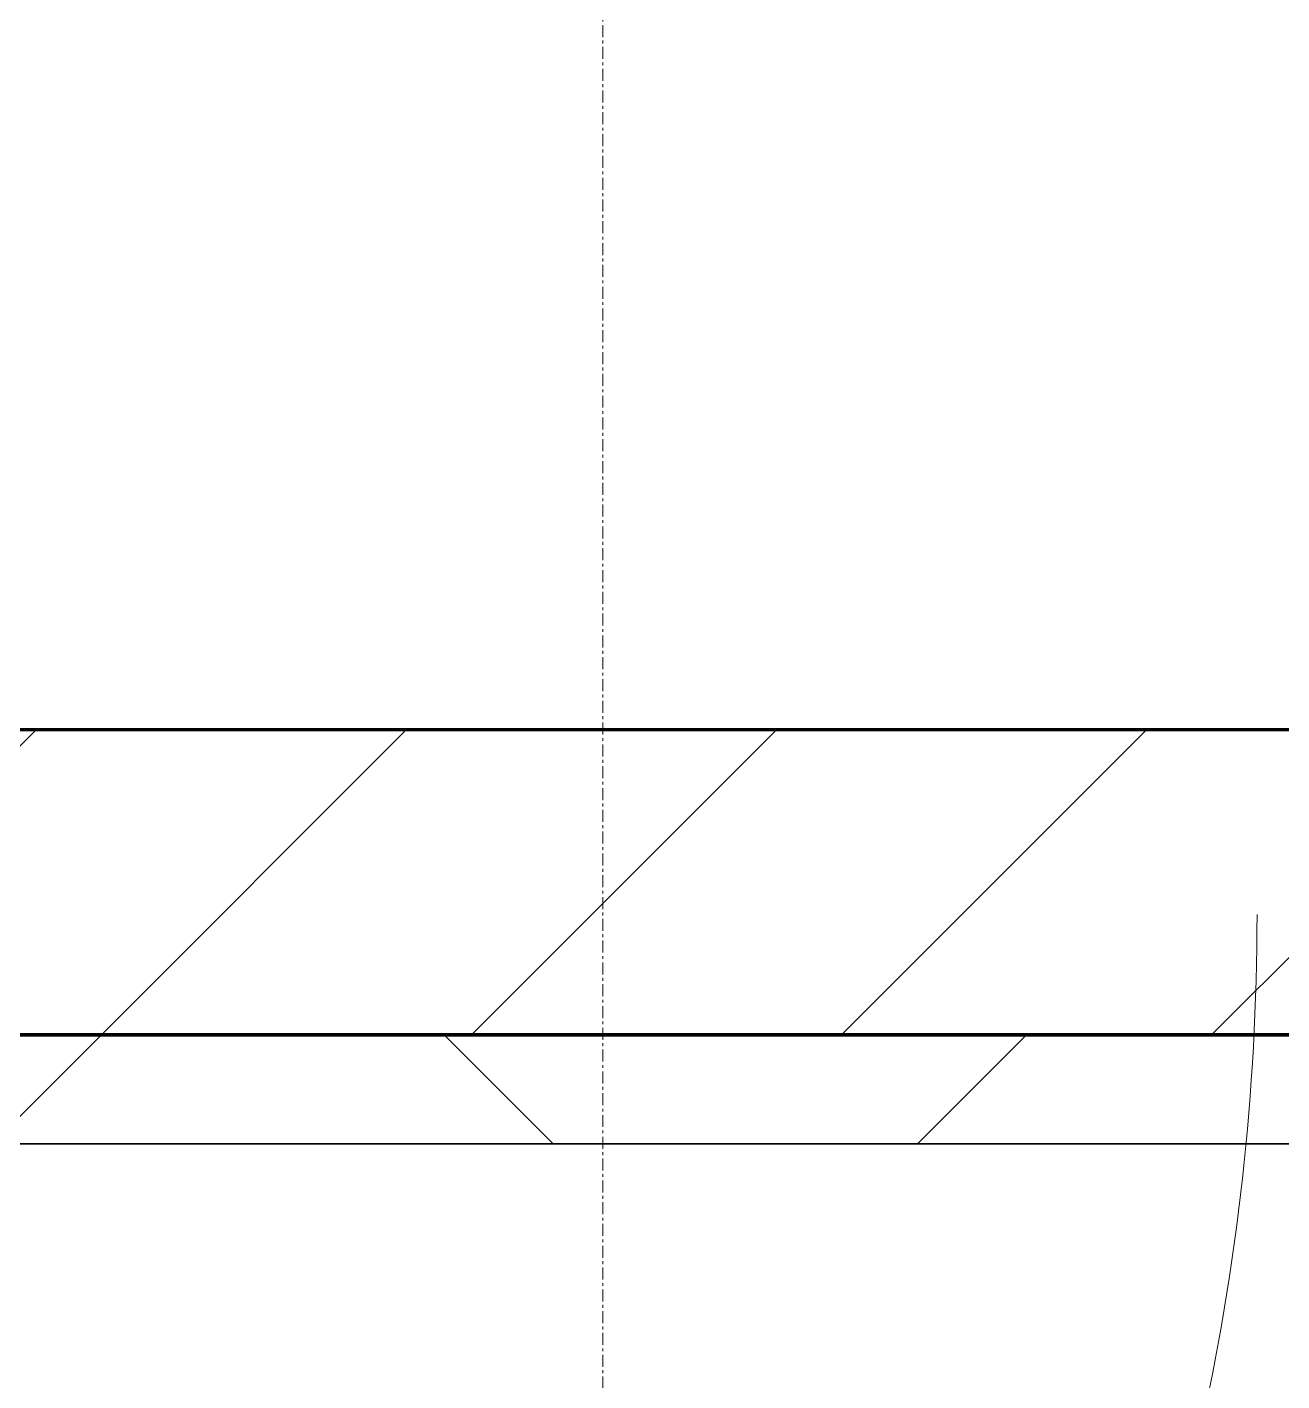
# Model space of a CAD drawing. Header units: millimetres. Extents: x -678720 to -601931, y -306 to 39239.
# Drawn here: x -665146 to -664571, y 8460 to 9081 of the extents above; entities that cross this region are included whole.
import ezdxf
from ezdxf.xclip import XClip

# ---------------------------------------------------------------- set-up
doc = ezdxf.new("R2010")
doc.units = ezdxf.units.MM
doc.header["$XCLIPFRAME"] = 0
doc.linetypes.add('DPA_Grid _ Level 100', pattern=[10, 5.5, -1.6, 1.3, -1.6])
for name, color, linetype, lineweight in [('A-DOOR-E', 2, 'Continuous', 25), ('A-DOOR-OPNG', 2, 'Continuous', 9), ('A-GLAZ-CURT', 2, 'Continuous', 9), ('A-WALL', 5, 'Continuous', 35), ('A-WALL-FNSH', 2, 'Continuous', 35), ('A-WALL-PATT', 1, 'Continuous', 35), ('S-GRID', 251, 'Continuous', 9)]:
    doc.layers.add(name, color=color, linetype=linetype, lineweight=lineweight)
doc.layers.add('A11_ALU.SOLID SHEET', color=2, linetype='Continuous')

# ---------------------------------------------------------------- blocks, each defined once
blk = doc.blocks.new('DPA_AC-SG-PI - A1_1200x1300 mm-9660120-4234-01 ENLARGED MULTI-PURPOSE LEVEL - REFLECTED CEILING PLAN - SHEET 5')
at = {"layer": 'A-DOOR-OPNG'}
blk.add_arc((-500, -14.8), 1100, 334.74419, 0, dxfattribs=at)
blk = doc.blocks.new('PPLS-PP19_Custom Tile Pattern - Custom Tile Pattern-V75-4234-01 ENLARGED MULTI-PURPOSE LEVEL - REFLECTED CEILING PLAN - SHEET 5')
at = {"layer": 'A-GLAZ-CURT'}
for p, q in [((-300, 0), (300, 0)), ((300, 0), (-300, 0)), ((230.06, 0), (300, 0)), ((-300, -50), (300, -50)), ((300, -50), (-300, -50))]:
    blk.add_line(p, q, dxfattribs=at)
for points, knots in [([(300, 0), (286.53, 0), (254.22, 0), (207.11, 0), (177.41, 0), (159.34, 0), (158.33, 0), (158.3, 0)], [-285.253232, -285.253232, -285.253232, -285.253232, -244.693688, -187.987675, -143.776725, -129.632772, -123.352749, -123.352749, -123.352749, -123.352749]), ([(186.13, 0), (187.7, 0), (195.01, 0), (201.73, 0), (208.81, 0), (213.9, 0), (241.96, 0), (266.73, 0), (281.71, 0), (291.71, 0), (296.52, 0), (297.86, 0), (298.09, 0)], [-7829.265078, -7829.265078, -7829.265078, -7829.265078, -7784.112253, -7606.717214, -7289.299508, -7042.621073, -6582.165592, -6068.460911, -5766.029927, -5566.724884, -5280.360606, -5199.253518, -5199.253518, -5199.253518, -5199.253518]), ([(300, 0), (288.22, 0), (262, 0), (230.43, 0), (219.94, 0), (219.02, 0)], [-12528.858583, -12528.858583, -12528.858583, -12528.858583, -11905.454923, -11162.864862, -10856.732305, -10856.732305, -10856.732305, -10856.732305]), ([(284.76, 0), (284.76, 0), (285.09, 0), (287.47, 0), (293.59, 0), (297.76, 0), (300, 0)], [-4110.630118, -4110.630118, -4110.630118, -4110.630118, -4053.389046, -3959.664717, -3862.421465, -3746.95702, -3746.95702, -3746.95702, -3746.95702]), ([(297.38, 0), (295.84, 0), (291.62, 0), (285.38, 0), (284.87, 0)], [-4803.172655, -4803.172655, -4803.172655, -4803.172655, -4358.271401, -4143.037883, -4143.037883, -4143.037883, -4143.037883])]:
    blk.add_open_spline(points, degree=3, knots=knots, dxfattribs=at)
blk = doc.blocks.new('PPLS-PP19_Custom Tile Pattern - Custom Tile Pattern-V76-4234-01 ENLARGED MULTI-PURPOSE LEVEL - REFLECTED CEILING PLAN - SHEET 5')
at = {"layer": 'A-GLAZ-CURT'}
for p, q in [((-300, 0), (300, 0)), ((300, 0), (-300, 0)), ((-293.07, 0), (-282.29, 0)), ((-282.29, 0), (-293.07, 0)), ((-281.82, 0), (-275.75, 0)), ((-275.75, 0), (-281.82, 0)), ((-222.32, 0), (-205, 0)), ((-205, 0), (-222.32, 0)), ((195.99, 0), (213.31, 0)), ((213.31, 0), (195.99, 0)), ((230.06, 0), (300, 0)), ((-300, -50), (300, -50)), ((300, -50), (-300, -50))]:
    blk.add_line(p, q, dxfattribs=at)
at = {"layer": 'A-GLAZ-CURT', "flags": 128}
for points in [[(-300, 0), (-291.56, 0), (-283.3, 0)], [(-150.63, 0), (-155.53, 0), (-160.27, 0), (-164.95, 0), (-169.65, 0), (-174.47, 0), (-179.49, 0), (-184.81, 0), (-190.44, 0), (-196.37, 0), (-202.58, 0), (-209.04, 0), (-215.73, 0), (-222.63, 0), (-229.72, 0), (-236.97, 0), (-244.39, 0), (-251.96, 0), (-259.67, 0), (-267.51, 0), (-275.48, 0), (-283.55, 0), (-291.73, 0), (-300, 0)], [(-282.29, 0), (-275.2, 0), (-267.26, 0), (-259.45, 0), (-251.77, 0), (-244.2, 0), (-236.74, 0), (-229.36, 0), (-222.06, 0), (-214.83, 0), (-207.71, 0), (-200.76, 0), (-194.02, 0), (-187.54, 0), (-181.38, 0), (-175.58, 0), (-170.25, 0), (-165.64, 0), (-162.01, 0), (-159.53, 0), (-157.46, 0), (-154.52, 0), (-150.65, 0)], [(-125.17, 0), (-128.55, 0), (-134.16, 0), (-140.03, 0), (-145.5, 0), (-150.46, 0)], [(-149.42, 0), (-141.84, 0), (-132.81, 0), (-126.08, 0)]]:
    blk.add_lwpolyline(points, dxfattribs=at)
at = {"layer": 'A-GLAZ-CURT'}
for points, knots in [([(-300, 0), (-284.65, 0), (-236.57, 0), (-188.86, 0), (-158.83, 0), (-151.03, 0)], [-5323.127839, -5323.127839, -5323.127839, -5323.127839, -4502.809032, -2700.551212, -1996.172939, -1996.172939, -1996.172939, -1996.172939]), ([(-84.54, 0), (-97.92, 0), (-135.05, 0), (-202.69, 0), (-262.56, 0), (-294.48, 0), (-300, 0)], [-18862.027718, -18862.027718, -18862.027718, -18862.027718, -17136.203329, -15131.813646, -13729.592194, -13439.944408, -13439.944408, -13439.944408, -13439.944408]), ([(-150.4, 0), (-150.66, 0), (-152.7, 0), (-158.72, 0), (-174.02, 0), (-185.59, 0), (-209.77, 0), (-232.01, 0), (-255.22, 0), (-262.59, 0), (-264.9, 0), (-265.4, 0)], [-2514.979362, -2514.979362, -2514.979362, -2514.979362, -2477.344047, -2237.412286, -2029.680487, -1755.085331, -1400.429864, -858.079193, -543.655514, -208.940337, 0, 0, 0, 0]), ([(-258.6, 0), (-257.91, 0), (-254.26, 0), (-241.25, 0), (-225.99, 0), (-213.1, 0), (-200.2, 0), (-185.8, 0), (-171.77, 0), (-158.7, 0), (-157.22, 0)], [-5722.54675, -5722.54675, -5722.54675, -5722.54675, -5657.471696, -5413.335975, -5017.494783, -4832.723979, -4666.091899, -4349.945572, -4000.813434, -3840.635403, -3840.635403, -3840.635403, -3840.635403]), ([(-150.45, 0), (-153.27, 0), (-162.86, 0), (-177.91, 0), (-199.46, 0), (-216.65, 0), (-231.26, 0), (-233.46, 0), (-234, 0)], [-2261.419563, -2261.419563, -2261.419563, -2261.419563, -2113.765672, -1763.376603, -1422.553702, -978.033455, -846.069444, -682.911962, -682.911962, -682.911962, -682.911962]), ([(-233.49, 0), (-233.44, 0), (-232.38, 0), (-230.74, 0), (-225.3, 0), (-223.63, 0)], [-455.274641, -455.274641, -455.274641, -455.274641, -440.605512, -119.536984, 0, 0, 0, 0]), ([(-223.63, 0), (-219.39, 0), (-206.17, 0), (-188.58, 0), (-169.02, 0), (-152.12, 0), (-136.84, 0), (-127.33, 0), (-124.19, 0), (-123.43, 0), (-123.28, 0)], [-5463.295695, -5463.295695, -5463.295695, -5463.295695, -5161.076232, -4739.070012, -4465.409639, -4149.119819, -3839.893365, -3647.167523, -3488.92562, -3439.852845, -3439.852845, -3439.852845, -3439.852845]), ([(-118.78, 0), (-121.86, 0), (-126.28, 0), (-136.96, 0), (-147.38, 0), (-149.97, 0), (-150.5, 0)], [-5938.474035, -5938.474035, -5938.474035, -5938.474035, -5700.061948, -5508.838257, -5298.784692, -5200.065191, -5200.065191, -5200.065191, -5200.065191]), ([(-150.44, 0), (-139.67, 0), (-124.83, 0), (-110.8, 0), (-99.5, 0), (-91.46, 0)], [-1978.581991, -1978.581991, -1978.581991, -1978.581991, -1002.059161, -460.363443, 0, 0, 0, 0]), ([(-150.34, 0), (-150.07, 0), (-147.75, 0), (-142.6, 0), (-127.26, 0), (-107.3, 0), (-94.27, 0), (-85.54, 0), (-84.54, 0)], [-4948.728362, -4948.728362, -4948.728362, -4948.728362, -4883.323924, -4440.880425, -4054.690705, -3793.097032, -3402.597032, -3352.493516, -3352.493516, -3352.493516, -3352.493516]), ([(-137.88, 0), (-140.56, 0), (-147.2, 0), (-147.65, 0), (-150.23, 0)], [-3187.727384, -3187.727384, -3187.727384, -3187.727384, -2919.378265, -2523.617513, -2523.617513, -2523.617513, -2523.617513]), ([(-149.65, 0), (-149.05, 0), (-146.52, 0), (-143.57, 0), (-138.62, 0)], [-3418.165509, -3418.165509, -3418.165509, -3418.165509, -3371.022232, -3227.460399, -3227.460399, -3227.460399, -3227.460399]), ([(-133.82, 0), (-135.51, 0), (-137.8, 0), (-146.28, 0), (-148.98, 0), (-149.6, 0)], [-2731.647847, -2731.647847, -2731.647847, -2731.647847, -2418.507304, -2308.929706, -2276.373206, -2276.373206, -2276.373206, -2276.373206]), ([(-84.53, 0), (-92.57, 0), (-112.13, 0), (-130.52, 0), (-147.74, 0), (-149.07, 0)], [-7433.80504, -7433.80504, -7433.80504, -7433.80504, -7004.680444, -6449.282163, -6277.220794, -6277.220794, -6277.220794, -6277.220794]), ([(-148.23, 0), (-146.94, 0), (-140.15, 0), (-137.28, 0), (-133.93, 0), (-128.78, 0), (-126.5, 0)], [-6162.058746, -6162.058746, -6162.058746, -6162.058746, -6017.569127, -5560.701257, -5364.112219, -5231.017328, -5231.017328, -5231.017328, -5231.017328]), ([(-86.16, 0), (-91.37, 0), (-104.13, 0), (-122.65, 0), (-139.03, 0), (-146.11, 0), (-146.95, 0)], [-1681.3698, -1681.3698, -1681.3698, -1681.3698, -1374.161226, -945.742622, -741.901385, -489.130243, -489.130243, -489.130243, -489.130243]), ([(-146.69, 0), (-146.59, 0), (-145.49, 0), (-135.69, 0), (-128.29, 0), (-125.15, 0)], [-420.34245, -420.34245, -420.34245, -420.34245, -406.956646, -290.263673, 0, 0, 0, 0]), ([(-127.41, 0), (-131.63, 0), (-133.16, 0), (-134.09, 0), (-134.15, 0)], [-8540.990293, -8540.990293, -8540.990293, -8540.990293, -8266.114998, -8246.473386, -8246.473386, -8246.473386, -8246.473386]), ([(-134.15, 0), (-133.32, 0), (-130.31, 0), (-117.33, 0), (-97.23, 0), (-87.48, 0), (-85.19, 0)], [-7657.439573, -7657.439573, -7657.439573, -7657.439573, -7293.749979, -6839.55839, -6236.997189, -6037.596586, -6037.596586, -6037.596586, -6037.596586]), ([(-120.13, 0), (-120.14, 0), (-120.24, 0), (-121.3, 0), (-129.25, 0), (-133.82, 0)], [-2933.992132, -2933.992132, -2933.992132, -2933.992132, -2920.575025, -2840.280255, -2731.647847, -2731.647847, -2731.647847, -2731.647847]), ([(-113.43, 0), (-113.44, 0), (-113.96, 0), (-119.73, 0), (-125.43, 0), (-127.03, 0), (-127.41, 0)], [-328.499627, -328.499627, -328.499627, -328.499627, -282.672656, -98.539552, -24.539552, 0, 0, 0, 0]), ([(-126.5, 0), (-122.44, 0), (-108.71, 0), (-95.25, 0), (-86.1, 0), (-85.05, 0)], [-5231.017328, -5231.017328, -5231.017328, -5231.017328, -4994.692869, -4542.524482, -4483.729138, -4483.729138, -4483.729138, -4483.729138]), ([(-125.15, 0), (-124.93, 0), (-121.96, 0), (-113.01, 0), (-98.9, 0), (-90.41, 0), (-84.66, 0)], [-3362.7396, -3362.7396, -3362.7396, -3362.7396, -3342.215224, -3074.362186, -2902.289527, -2605.247022, -2605.247022, -2605.247022, -2605.247022]), ([(-122.08, 0), (-122.01, 0), (-121.69, 0), (-121.2, 0), (-120.88, 0)], [-3136.336417, -3136.336417, -3136.336417, -3136.336417, -3110.304437, -3035.164275, -3035.164275, -3035.164275, -3035.164275]), ([(-84.85, 0), (-92.14, 0), (-101.89, 0), (-114.02, 0), (-117.28, 0), (-118.78, 0)], [-618.591045, -618.591045, -618.591045, -618.591045, -229.489605, -116.330425, 0, 0, 0, 0]), ([(-117.74, 0), (-117.19, 0), (-114.78, 0), (-113.43, 0), (-113.43, 0)], [-821.249067, -821.249067, -821.249067, -821.249067, -394.672656, -330.879064, -330.879064, -330.879064, -330.879064]), ([(-36.62, 0), (-36.62, 0), (-40.35, 0), (-44.32, 0), (-58.97, 0), (-85.2, 0), (-107.61, 0), (-116.56, 0), (-117.56, 0)], [-4069.478503, -4069.478503, -4069.478503, -4069.478503, -3858.647035, -3538.256648, -2842.901703, -2193.204658, -1433.981041, -985.49888, -985.49888, -985.49888, -985.49888]), ([(-115.82, 0), (-114.96, 0), (-110.41, 0), (-96.78, 0), (-71.33, 0), (-42.53, 0), (-12.78, 0), (4.23, 0), (9.64, 0), (10.14, 0), (10.18, 0)], [-5724.064692, -5724.064692, -5724.064692, -5724.064692, -5430.283136, -5103.229623, -4799.173296, -4065.652676, -3589.737505, -3285.047089, -3066.359526, -3044.715262, -3044.715262, -3044.715262, -3044.715262]), ([(-18.63, 0), (-21.31, 0), (-28.57, 0), (-40, 0), (-56.24, 0), (-75.59, 0), (-94, 0), (-112.01, 0), (-114.94, 0), (-115.63, 0)], [-2303.764498, -2303.764498, -2303.764498, -2303.764498, -2125.455881, -1792.521578, -1466.981642, -1208.454564, -789.402658, -501.969187, -243.577221, -243.577221, -243.577221, -243.577221]), ([(-91.46, 0), (-90.09, 0), (-84.7, 0), (-77.43, 0), (-72.73, 0), (-72.64, 0), (-72.64, 0)], [-19832.387487, -19832.387487, -19832.387487, -19832.387487, -19753.885894, -19541.04734, -19478.625389, -19471.062469, -19471.062469, -19471.062469, -19471.062469]), ([(-63.96, 0), (-64.13, 0), (-72.5, 0), (-80.63, 0), (-86.16, 0)], [-2171.769325, -2171.769325, -2171.769325, -2171.769325, -2007.031671, -1681.3698, -1681.3698, -1681.3698, -1681.3698]), ([(-36.33, 0), (-36.43, 0), (-37.27, 0), (-45.02, 0), (-46.13, 0), (-60.59, 0), (-74.3, 0), (-82.36, 0), (-84.53, 0)], [-1855.773136, -1855.773136, -1855.773136, -1855.773136, -1810.870157, -1672.078046, -1405.135169, -1060.00838, -740.068933, -624.224737, -624.224737, -624.224737, -624.224737]), ([(-84.53, 0), (-76.24, 0), (-62.82, 0), (-54.4, 0), (-48.53, 0), (-30.79, 0), (-18.03, 0), (8.61, 0), (15.02, 0), (22.91, 0), (31, 0), (38.18, 0), (44.54, 0), (47.31, 0)], [-4474.052658, -4474.052658, -4474.052658, -4474.052658, -4008.285538, -3689.699207, -3546.54457, -3315.260113, -2864.387349, -2439.246196, -2084.094819, -1956.422387, -1818.904206, -1645.594513, -1498.510277, -1498.510277, -1498.510277, -1498.510277]), ([(-84.51, 0), (-81.06, 0), (-72.01, 0), (-62.74, 0), (-60.36, 0), (-59.97, 0)], [-6017.684271, -6017.684271, -6017.684271, -6017.684271, -5713.340575, -5140.470607, -5006.787413, -5006.787413, -5006.787413, -5006.787413]), ([(-72.93, 0), (-75.51, 0), (-79.51, 0), (-83.94, 0), (-84.49, 0)], [-19442.345229, -19442.345229, -19442.345229, -19442.345229, -18935.241197, -18863.835505, -18863.835505, -18863.835505, -18863.835505]), ([(-26.75, 0), (-27.82, 0), (-36.18, 0), (-53.55, 0), (-71.18, 0), (-82.92, 0), (-84.2, 0)], [-8718.362214, -8718.362214, -8718.362214, -8718.362214, -8532.293389, -8073.216054, -7508.296369, -7439.669089, -7439.669089, -7439.669089, -7439.669089]), ([(-83.89, 0), (-78.63, 0), (-71.46, 0), (-65.93, 0), (-65.07, 0)], [-2592.111775, -2592.111775, -2592.111775, -2592.111775, -2322.099534, -2241.8264, -2241.8264, -2241.8264, -2241.8264]), ([(-83.82, 0), (-79.95, 0), (-74.27, 0), (-68.41, 0), (-65.12, 0), (-63.63, 0)], [-3340.391645, -3340.391645, -3340.391645, -3340.391645, -3144.956779, -3050.982048, -2969.237017, -2969.237017, -2969.237017, -2969.237017]), ([(-29.03, 0), (-33.97, 0), (-43.74, 0), (-56.37, 0), (-71.66, 0), (-77.83, 0), (-82.66, 0), (-83.28, 0), (-83.28, 0)], [-2680.714891, -2680.714891, -2680.714891, -2680.714891, -2413.671296, -2161.752162, -2006.592567, -1646.621388, -1424.436217, -1393.971743, -1393.971743, -1393.971743, -1393.971743]), ([(-83.28, 0), (-83.28, 0), (-82.91, 0), (-76.14, 0), (-62.97, 0), (-48.14, 0), (-36.49, 0), (-33.57, 0), (-29.94, 0), (-28.57, 0)], [-1393.4169, -1393.4169, -1393.4169, -1393.4169, -1353.722004, -1274.333717, -1073.56893, -651.549973, -296.515819, -83.513472, 0, 0, 0, 0]), ([(-66.39, 0), (-66.39, 0), (-63.63, 0), (-53.63, 0), (-34.42, 0), (-29.82, 0), (-29.19, 0)], [-2493.31794, -2493.31794, -2493.31794, -2493.31794, -2315.303971, -1809.437387, -963.711516, -666.19313, -666.19313, -666.19313, -666.19313]), ([(31.18, 0), (25.97, 0), (11.99, 0), (-16.92, 0), (-47.42, 0), (-65.77, 0), (-66.37, 0), (-66.38, 0)], [-4496.803627, -4496.803627, -4496.803627, -4496.803627, -4222.080604, -3745.412743, -2981.410125, -2542.574734, -2498.224237, -2498.224237, -2498.224237, -2498.224237]), ([(-63.63, 0), (-61.49, 0), (-57.39, 0), (-54.49, 0), (-45.2, 0), (-40.79, 0), (-40.46, 0), (-40.44, 0)], [-2969.237017, -2969.237017, -2969.237017, -2969.237017, -2851.217951, -2734.127174, -2474.780881, -2410.990208, -2350.645972, -2350.645972, -2350.645972, -2350.645972]), ([(-58.83, 0), (-58.37, 0), (-57.29, 0), (-54.23, 0), (-46.33, 0), (-42.62, 0), (-41.76, 0)], [-4859.52896, -4859.52896, -4859.52896, -4859.52896, -4680.891996, -4469.85053, -4321.566175, -4270.495146, -4270.495146, -4270.495146, -4270.495146]), ([(-51.83, 0), (-51.83, 0), (-51.78, 0), (-47.4, 0), (-46.01, 0), (-40.22, 0), (-36.78, 0)], [-632.814994, -632.814994, -632.814994, -632.814994, -627.965721, -508.377888, -260.442412, 0, 0, 0, 0]), ([(76.63, 0), (74.8, 0), (67.65, 0), (53.52, 0), (37, 0), (24.07, 0), (12.82, 0), (-2.9, 0), (-20.62, 0), (-32.81, 0), (-44.85, 0), (-51.43, 0), (-51.79, 0)], [-3095.572228, -3095.572228, -3095.572228, -3095.572228, -2950.589685, -2634.532728, -2313.748533, -2106.613311, -1925.670641, -1617.263037, -1290.787923, -1039.307308, -819.71621, -644.910881, -644.910881, -644.910881, -644.910881]), ([(-41.76, 0), (-39.9, 0), (-37.72, 0), (-36.92, 0), (-36.77, 0)], [-4270.495146, -4270.495146, -4270.495146, -4270.495146, -4161.040818, -4106.245333, -4106.245333, -4106.245333, -4106.245333]), ([(-36.78, 0), (-32.43, 0), (-26.42, 0), (-20.09, 0), (-19.13, 0)], [-6191.144455, -6191.144455, -6191.144455, -6191.144455, -5862.463379, -5804.197927, -5804.197927, -5804.197927, -5804.197927]), ([(-36.29, 0), (-36.29, 0), (-34.66, 0), (-28.88, 0), (-26.95, 0), (-26.54, 0)], [-9150.272121, -9150.272121, -9150.272121, -9150.272121, -9057.163041, -8919.836787, -8834.607043, -8834.607043, -8834.607043, -8834.607043]), ([(30.82, 0), (29.27, 0), (20.14, 0), (3.54, 0), (-16.58, 0), (-34.76, 0), (-36.04, 0)], [-10462.034656, -10462.034656, -10462.034656, -10462.034656, -10363.088938, -9884.23066, -9424.652049, -9182.880979, -9182.880979, -9182.880979, -9182.880979]), ([(-33.34, 0), (-33.34, 0), (-32.93, 0), (-31.16, 0), (-30.52, 0)], [-2415.024266, -2415.024266, -2415.024266, -2415.024266, -2357.633367, -2323.618664, -2323.618664, -2323.618664, -2323.618664]), ([(-18.63, 0), (-23.99, 0), (-30.59, 0), (-31.82, 0), (-32, 0)], [-2990.085292, -2990.085292, -2990.085292, -2990.085292, -2698.150104, -2614.070998, -2614.070998, -2614.070998, -2614.070998]), ([(-30.76, 0), (-30.73, 0), (-29.99, 0), (-23.47, 0), (-15.75, 0), (-15.19, 0)], [-54176.191683, -54176.191683, -54176.191683, -54176.191683, -54157.274271, -53749.15266, -53717.791567, -53717.791567, -53717.791567, -53717.791567]), ([(-30.52, 0), (-27.11, 0), (-17.83, 0), (5.99, 0), (22.06, 0), (37.44, 0), (45.92, 0), (57.76, 0), (64.47, 0), (72.74, 0), (75.22, 0), (76.03, 0), (76.21, 0)], [-2323.618664, -2323.618664, -2323.618664, -2323.618664, -2142.497158, -1716.209403, -1206.526904, -1089.329421, -901.315459, -753.071572, -495.328968, -421.953223, -334.951786, -290.452333, -290.452333, -290.452333, -290.452333]), ([(-18.56, 0), (-18.76, 0), (-21.2, 0), (-25.97, 0), (-29.52, 0), (-30.21, 0)], [-54818.243321, -54818.243321, -54818.243321, -54818.243321, -54789.006179, -54461.685999, -54290.791712, -54290.791712, -54290.791712, -54290.791712]), ([(-28.98, 0), (-28.66, 0), (-27.39, 0), (-24.45, 0), (-22.56, 0)], [-166.548282, -166.548282, -166.548282, -166.548282, -102.06493, 0, 0, 0, 0]), ([(-28.57, 0), (-26.93, 0), (-23.12, 0), (-19.92, 0), (-18.56, 0)], [-5361.429781, -5361.429781, -5361.429781, -5361.429781, -5261.36855, -5182.841979, -5182.841979, -5182.841979, -5182.841979]), ([(-22.56, 0), (-20.27, 0), (-17.03, 0), (-11.36, 0), (-7.66, 0), (-6.6, 0), (-6.44, 0)], [-56468.192263, -56468.192263, -56468.192263, -56468.192263, -56344.022017, -56303.229861, -56166.290093, -56124.392176, -56124.392176, -56124.392176, -56124.392176]), ([(-18.62, 0), (-11.14, 0), (10.17, 0), (43.36, 0), (70.92, 0), (82.12, 0), (83.66, 0)], [-5793.873914, -5793.873914, -5793.873914, -5793.873914, -5340.621928, -4573.028122, -4094.177415, -3869.465285, -3869.465285, -3869.465285, -3869.465285]), ([(8.33, 0), (8.19, 0), (7.18, 0), (0.32, 0), (-10.56, 0), (-17.77, 0), (-18.19, 0)], [-3574.286521, -3574.286521, -3574.286521, -3574.286521, -3526.962355, -3285.499107, -2903.012179, -2879.286364, -2879.286364, -2879.286364, -2879.286364]), ([(9.32, 0), (9.08, 0), (7.65, 0), (2.57, 0), (-8.54, 0), (-15.08, 0), (-18.17, 0)], [-2922.926651, -2922.926651, -2922.926651, -2922.926651, -2882.788014, -2720.818881, -2518.50168, -2313.983599, -2313.983599, -2313.983599, -2313.983599]), ([(70.61, 0), (66.16, 0), (55.8, 0), (39.61, 0), (24.74, 0), (2.78, 0), (-11.9, 0), (-18.01, 0)], [-4647.237329, -4647.237329, -4647.237329, -4647.237329, -4326.416877, -4098.545751, -3766.694881, -3333.063701, -3001.340775, -3001.340775, -3001.340775, -3001.340775]), ([(-17.54, 0), (-15.63, 0), (-9.45, 0), (2.08, 0), (13.15, 0), (21.24, 0), (24.62, 0), (24.72, 0), (24.72, 0)], [-5162.858308, -5162.858308, -5162.858308, -5162.858308, -5050.479954, -4785.90057, -4596.498881, -4445.288762, -4384.376941, -4376.041937, -4376.041937, -4376.041937, -4376.041937]), ([(-15.19, 0), (-13.07, 0), (7.48, 0), (42.82, 0), (88.72, 0), (120.63, 0), (138.28, 0), (138.53, 0)], [-461.142613, -461.142613, -461.142613, -461.142613, -429.606584, -390.253598, -346.313304, -291.370682, -290.5735, -290.5735, -290.5735, -290.5735]), ([(-6.54, 0), (-6.73, 0), (-7.2, 0), (-7.6, 0), (-7.79, 0)], [-56009.792147, -56009.792147, -56009.792147, -56009.792147, -55949.290093, -55895.192118, -55895.192118, -55895.192118, -55895.192118]), ([(-2.63, 0), (-2.47, 0), (-1.22, 0), (4.92, 0), (15.97, 0), (22.54, 0), (24.49, 0)], [-226.825321, -226.825321, -226.825321, -226.825321, -220.269177, -206.416616, -198.214427, -187.717507, -187.717507, -187.717507, -187.717507]), ([(103.09, 0), (101.08, 0), (86.31, 0), (63.34, 0), (35.84, 0), (12, 0), (3.08, 0), (-1.67, 0), (-2.25, 0)], [-375.435014, -375.435014, -375.435014, -375.435014, -369.147452, -330.153101, -307.516438, -285.83788, -246.234814, -234.646884, -234.646884, -234.646884, -234.646884]), ([(24.69, 0), (24.54, 0), (20.99, 0), (15.48, 0), (10.8, 0), (9.63, 0)], [-4368.572414, -4368.572414, -4368.572414, -4368.572414, -4306.476363, -4080.000647, -3772.857994, -3772.857994, -3772.857994, -3772.857994]), ([(18.16, 0), (19.15, 0), (24.25, 0), (25.66, 0), (26.12, 0)], [-5700.113719, -5700.113719, -5700.113719, -5700.113719, -5554.232259, -5302.431367, -5302.431367, -5302.431367, -5302.431367]), ([(47.33, 0), (45.61, 0), (40.75, 0), (29.53, 0), (20.67, 0), (18.85, 0), (18.16, 0)], [-6425.030848, -6425.030848, -6425.030848, -6425.030848, -6314.283804, -6135.05769, -5972.647715, -5832.674503, -5832.674503, -5832.674503, -5832.674503]), ([(27.44, 0), (27.9, 0), (29.54, 0), (38.07, 0), (53.39, 0), (71.67, 0), (84.83, 0), (86.01, 0), (92.51, 0), (94.33, 0)], [-5037.309798, -5037.309798, -5037.309798, -5037.309798, -4887.603822, -4705.298446, -4353.683244, -3960.84581, -3759.045785, -3336.541051, -2783.776468, -2783.776468, -2783.776468, -2783.776468]), ([(27.89, 0), (29.09, 0), (33.21, 0), (41.41, 0), (46.36, 0)], [-147.777612, -147.777612, -147.777612, -147.777612, -135.792042, -119.819685, -119.819685, -119.819685, -119.819685]), ([(47.03, 0), (46.87, 0), (42.09, 0), (36.46, 0), (30.82, 0)], [-373.644095, -373.644095, -373.644095, -373.644095, -360.610861, 0, 0, 0, 0]), ([(136.44, 0), (121.66, 0), (86.93, 0), (51.16, 0), (31.18, 0)], [-106.750556, -106.750556, -106.750556, -106.750556, -59.610984, 0, 0, 0, 0]), ([(168.37, 0), (167.68, 0), (162.47, 0), (147.02, 0), (109.77, 0), (76.86, 0), (57.82, 0), (46.51, 0), (41.18, 0), (36.02, 0), (35.54, 0), (35.54, 0)], [-543.375029, -543.375029, -543.375029, -543.375029, -530.793311, -458.593899, -401.860199, -357.622665, -341.267687, -334.000314, -326.15566, -319.318397, -317.489778, -317.489778, -317.489778, -317.489778]), ([(36.29, 0), (37.77, 0), (48.82, 0), (64.79, 0), (95.91, 0), (124.45, 0), (132.42, 0), (134.6, 0)], [-314.598523, -314.598523, -314.598523, -314.598523, -305.899624, -287.17622, -249.500363, -194.761443, -152.241002, -152.241002, -152.241002, -152.241002]), ([(47.3, 0), (47.39, 0), (53.92, 0), (71.92, 0), (95.93, 0), (108.7, 0), (112.31, 0)], [-118.816645, -118.816645, -118.816645, -118.816645, -118.513713, -97.899267, -63.759246, -51.921864, -51.921864, -51.921864, -51.921864]), ([(53.18, 0), (53.06, 0), (52.29, 0), (49.66, 0), (47.34, 0)], [-622.740158, -622.740158, -622.740158, -622.740158, -566.066452, -381.832996, -381.832996, -381.832996, -381.832996]), ([(47.53, 0), (48.49, 0), (53.37, 0), (58.74, 0), (61.34, 0), (61.45, 0)], [-1494.576379, -1494.576379, -1494.576379, -1494.576379, -1443.202566, -1228.752106, -1120.932285, -1120.932285, -1120.932285, -1120.932285]), ([(112.96, 0), (110.69, 0), (104.85, 0), (92.38, 0), (85.59, 0), (74.4, 0), (62.26, 0), (53.88, 0), (49.48, 0), (47.71, 0)], [-8062.814755, -8062.814755, -8062.814755, -8062.814755, -7723.759874, -7531.75727, -7135.649961, -6924.452779, -6738.82075, -6548.303034, -6433.096879, -6433.096879, -6433.096879, -6433.096879]), ([(61.47, 0), (61.47, 0), (61.21, 0), (54.61, 0), (53.71, 0), (53.56, 0)], [-1113.311073, -1113.311073, -1113.311073, -1113.311073, -1096.402191, -891.204116, -747.28819, -747.28819, -747.28819, -747.28819]), ([(76.22, 0), (75.58, 0), (73.64, 0), (71.05, 0), (70.61, 0)], [-193.634889, -193.634889, -193.634889, -193.634889, -31.537676, 0, 0, 0, 0]), ([(94.4, 0), (94.4, 0), (94.64, 0), (99.11, 0), (108.97, 0), (120.79, 0), (139.94, 0), (163.31, 0), (185.23, 0), (193.62, 0), (194.69, 0), (194.79, 0)], [-2348.345796, -2348.345796, -2348.345796, -2348.345796, -2310.419338, -2233.599744, -2052.234781, -1843.028543, -1530.39897, -1095.004608, -529.74427, -295.064701, -265.121568, -265.121568, -265.121568, -265.121568]), ([(113.3, 0), (112.34, 0), (110.65, 0), (105.66, 0), (105.23, 0), (105.23, 0)], [-9159.182602, -9159.182602, -9159.182602, -9159.182602, -9012.77275, -8966.157302, -8929.495943, -8929.495943, -8929.495943, -8929.495943]), ([(105.26, 0), (105.52, 0), (109.64, 0), (111.59, 0), (112.42, 0)], [-8920.561005, -8920.561005, -8920.561005, -8920.561005, -8814.835624, -8663.23713, -8663.23713, -8663.23713, -8663.23713]), ([(113.2, 0), (116.88, 0), (122, 0), (128.63, 0), (128.95, 0)], [-50.952838, -50.952838, -50.952838, -50.952838, -39.050993, -35.895543, -35.895543, -35.895543, -35.895543]), ([(114.39, 0), (114.2, 0), (113.85, 0), (113.44, 0), (113.27, 0)], [-8148.58938, -8148.58938, -8148.58938, -8148.58938, -8105.191388, -8078.63411, -8078.63411, -8078.63411, -8078.63411]), ([(157.9, 0), (156.77, 0), (151.67, 0), (143.29, 0), (134.04, 0), (126.24, 0), (118.6, 0), (115.53, 0), (113.92, 0), (113.66, 0)], [-10292.955006, -10292.955006, -10292.955006, -10292.955006, -10098.273015, -9847.788484, -9677.714971, -9567.007022, -9453.21225, -9220.200448, -9177.88488, -9177.88488, -9177.88488, -9177.88488]), ([(129.02, 0), (129.02, 0), (124.41, 0), (122.35, 0), (117.78, 0), (114.88, 0), (113.91, 0)], [-35.386604, -35.386604, -35.386604, -35.386604, -31.430235, -22.807238, -15.488593, -11.981969, -11.981969, -11.981969, -11.981969]), ([(128.58, 0), (128.8, 0), (130.16, 0), (139.26, 0), (152.67, 0), (161.24, 0), (162.19, 0), (162.75, 0)], [-633.326174, -633.326174, -633.326174, -633.326174, -627.736123, -618.981161, -602.094757, -592.980799, -581.414464, -581.414464, -581.414464, -581.414464]), ([(137.1, 0), (136, 0), (133.64, 0), (129.87, 0), (129.11, 0)], [-670.405967, -670.405967, -670.405967, -670.405967, -651.020627, -640.742133, -640.742133, -640.742133, -640.742133]), ([(193.8, 0), (193.33, 0), (190.11, 0), (183.13, 0), (171, 0), (161.95, 0), (161.28, 0), (158.35, 0), (157.85, 0), (157.77, 0)], [-11665.349007, -11665.349007, -11665.349007, -11665.349007, -11565.880756, -11105.624034, -10839.086983, -10768.332124, -10666.779182, -10580.760289, -10550.278881, -10550.278881, -10550.278881, -10550.278881]), ([(245.06, 0), (231.16, 0), (203.34, 0), (177.41, 0), (159.34, 0), (158.33, 0), (158.3, 0)], [-230.116867, -230.116867, -230.116867, -230.116867, -187.987675, -143.776725, -129.632772, -123.352749, -123.352749, -123.352749, -123.352749]), ([(159.07, 0), (159.13, 0), (160.84, 0), (165.21, 0), (174.15, 0), (185.98, 0), (208.82, 0), (219.42, 0), (230.06, 0)], [-115.643202, -115.643202, -115.643202, -115.643202, -114.681583, -87.660824, -65.295536, -41.623857, -24.459831, 0, 0, 0, 0]), ([(162.75, 0), (165.4, 0), (170.91, 0), (172.61, 0), (172.61, 0)], [-111.264224, -111.264224, -111.264224, -111.264224, -56.742688, -19.085662, -19.085662, -19.085662, -19.085662]), ([(244.86, 0), (243.18, 0), (237.81, 0), (226.56, 0), (221.1, 0), (200.27, 0), (182.99, 0), (174.27, 0), (169.67, 0), (168.99, 0)], [-9556.189644, -9556.189644, -9556.189644, -9556.189644, -9406.094246, -9221.510254, -9016.44624, -8717.832359, -8253.978395, -8152.463617, -8069.855175, -8069.855175, -8069.855175, -8069.855175]), ([(215.22, 0), (214.62, 0), (210.55, 0), (203.98, 0), (187.54, 0), (175.3, 0), (169.49, 0)], [-203.825446, -203.825446, -203.825446, -203.825446, -198.527383, -184.406837, -162.427601, -142.916156, -142.916156, -142.916156, -142.916156]), ([(171.51, 0), (176.48, 0), (193.23, 0), (201.73, 0), (208.81, 0), (213.9, 0), (231.59, 0), (242.61, 0), (243.91, 0)], [-7971.819559, -7971.819559, -7971.819559, -7971.819559, -7784.112253, -7606.717214, -7289.299508, -7042.621073, -6582.165592, -6519.523061, -6519.523061, -6519.523061, -6519.523061]), ([(172.07, 0), (177.66, 0), (187.87, 0), (201.08, 0), (207.47, 0), (213.96, 0), (215.11, 0)], [-255.364076, -255.364076, -255.364076, -255.364076, -237.955587, -223.92608, -215.862851, -208.75215, -208.75215, -208.75215, -208.75215]), ([(300, 0), (288.22, 0), (262, 0), (230.43, 0), (219.94, 0), (219.02, 0)], [-12528.858583, -12528.858583, -12528.858583, -12528.858583, -11905.454923, -11162.864862, -10856.732305, -10856.732305, -10856.732305, -10856.732305]), ([(219.9, 0), (220.86, 0), (227.79, 0), (240.33, 0), (245.08, 0)], [-10670.940496, -10670.940496, -10670.940496, -10670.940496, -10511.382485, -9930.903609, -9930.903609, -9930.903609, -9930.903609]), ([(245.09, 0), (254.02, 0), (267.94, 0), (281.71, 0), (291.71, 0), (296.52, 0), (297.86, 0), (298.09, 0)], [-6500.549975, -6500.549975, -6500.549975, -6500.549975, -6068.460911, -5766.029927, -5566.724884, -5280.360606, -5199.253518, -5199.253518, -5199.253518, -5199.253518]), ([(247.1, 0), (246.76, 0), (246.17, 0), (245.32, 0), (245.14, 0)], [-9649.085549, -9649.085549, -9649.085549, -9649.085549, -9581.591397, -9564.832691, -9564.832691, -9564.832691, -9564.832691]), ([(300, 0), (286.53, 0), (268.6, 0), (250.65, 0), (246.22, 0)], [-285.253232, -285.253232, -285.253232, -285.253232, -244.693688, -231.286404, -231.286404, -231.286404, -231.286404])]:
    blk.add_open_spline(points, degree=3, knots=knots, dxfattribs=at)
for points in [[(-152.35, 0), (-151.94, 0), (-151.51, 0), (-151.06, 0)], [(-39.84, 0), (-39.08, 0), (-38.11, 0), (-37.36, 0)], [(-18.61, 0), (-22.02, 0), (-25.5, 0), (-29.03, 0)], [(-13, 0), (-14.11, 0), (-15.57, 0), (-17.68, 0)], [(24.49, 0), (25.23, 0), (25.72, 0), (26.04, 0)], [(80.35, 0), (79.57, 0), (78.27, 0), (76.63, 0)], [(84.06, 0), (83.48, 0), (82.41, 0), (81.72, 0)], [(113.24, 0), (110.11, 0), (106.66, 0), (103.09, 0)], [(168.74, 0), (168.74, 0), (169.81, 0), (171.51, 0)], [(195.11, 0), (194.91, 0), (194.44, 0), (193.8, 0)], [(245.22, 0), (245.94, 0), (246.54, 0), (246.96, 0)]]:
    blk.add_open_spline(points, degree=3, dxfattribs=at)
blk = doc.blocks.new('*U326')
at = {"layer": 'A-GLAZ-CURT', "rotation": 180}
for name, p in [('PPLS-PP19_Custom Tile Pattern - Custom Tile Pattern-V76-4234-01 ENLARGED MULTI-PURPOSE LEVEL - REFLECTED CEILING PLAN - SHEET 5', (-31865, -710)), ('PPLS-PP19_Custom Tile Pattern - Custom Tile Pattern-V75-4234-01 ENLARGED MULTI-PURPOSE LEVEL - REFLECTED CEILING PLAN - SHEET 5', (-31265, -710))]:
    blk.add_blockref(name, p, dxfattribs=at)
blk = doc.blocks.new('*U964')
blk.add_lwpolyline([(21173.36, -580), (28210, -580), (28210, -6849.96), (45954.15, -6849.96), (45954.15, 600), (82995.06, 600), (83086.47, 650), (90052, 650), (90392, 990), (103159.16, 990), (103159.16, 4990), (21173.36, 4990), (21173.36, 3485.45), (21203.36, 3485.45), (21203.36, 925.54), (21173.36, 925.54), (21173.36, -580)])
blk = doc.blocks.new('*U1546')
at = {"layer": 'S-GRID', "linetype": 'DPA_Grid _ Level 100'}
blk.add_line((-31865, -8552.33), (-31865, 29060.4), dxfattribs=at)

msp = doc.modelspace()

# ---------------------------------------------------------------- block references
at = {"layer": 'A11_ALU.SOLID SHEET'}
ref = msp.add_blockref('*U964', (-744682.37, 3579.02), dxfattribs=at)
XClip(ref).set_block_clipping_path([(69798.6834257276, -3885.5002684942), (120965.0023936313, 33679.9972602262)])

# ---------------------------------------------------------------- next in the draw order: hatches: boundary and pattern name
at = {"layer": 'A-WALL-PATT', "lineweight": 9}
h = msp.add_hatch(dxfattribs=at)
h.set_pattern_fill('FP_2', color=256, style=0, pattern_type=2)
h.set_pattern_definition([(45, (0, 0), (-84.852814, 84.852814), [])])
h.paths.add_polyline_path([(-645614.94, 8619.02), (-644025.62, 8619.02), (-644076.02, 8641.53), (-644079.79, 8639.36), (-644084.96, 8639.36), (-644091.03, 8644.02), (-644092.03, 8648.69), (-644157.37, 8677.88), (-644139.02, 8718.97), (-643915.31, 8619.02), (-632557.37, 8619.02), (-632557.37, 8759.02), (-674883.69, 8759.02), (-674883.69, 8619.02), (-672825.62, 8619.02), (-672876.02, 8641.53), (-672879.79, 8639.36), (-672884.96, 8639.36), (-672891.03, 8644.02), (-672892.03, 8648.69), (-672957.37, 8677.88), (-672939.02, 8718.97), (-672715.31, 8619.02), (-669225.62, 8619.02), (-669276.02, 8641.53), (-669279.79, 8639.36), (-669284.96, 8639.36), (-669291.03, 8644.02), (-669292.03, 8648.69), (-669357.37, 8677.88), (-669339.02, 8718.97), (-669115.31, 8619.02), (-665625.62, 8619.02), (-665676.02, 8641.53), (-665679.79, 8639.36), (-665684.96, 8639.36), (-665691.03, 8644.02), (-665692.03, 8648.69), (-665757.37, 8677.88), (-665739.02, 8718.97), (-665515.31, 8619.02), (-662025.62, 8619.02), (-662076.02, 8641.53), (-662079.79, 8639.36), (-662084.96, 8639.36), (-662091.03, 8644.02), (-662092.03, 8648.69), (-662157.37, 8677.88), (-662139.02, 8718.97), (-661915.31, 8619.02), (-658425.62, 8619.02), (-658476.02, 8641.53), (-658479.79, 8639.36), (-658484.96, 8639.36), (-658491.03, 8644.02), (-658492.03, 8648.69), (-658557.37, 8677.88), (-658539.02, 8718.97), (-658315.31, 8619.02), (-654825.62, 8619.02), (-654876.02, 8641.53), (-654879.79, 8639.36), (-654884.96, 8639.36), (-654891.03, 8644.02), (-654892.03, 8648.69), (-654957.37, 8677.88), (-654939.02, 8718.97), (-654715.31, 8619.02), (-651225.62, 8619.02), (-651276.02, 8641.53), (-651279.79, 8639.36), (-651284.96, 8639.36), (-651291.03, 8644.02), (-651292.03, 8648.69), (-651357.37, 8677.88), (-651339.02, 8718.97), (-651115.31, 8619.02), (-647625.62, 8619.02), (-647676.02, 8641.53), (-647679.79, 8639.36), (-647684.96, 8639.36), (-647691.03, 8644.02), (-647692.03, 8648.69), (-647757.37, 8677.88), (-647739.02, 8718.97), (-647515.31, 8619.02), (-645746.78, 8619.02)])
h = msp.add_hatch(dxfattribs=at)
h.set_pattern_fill('FP_3', color=256, style=0, pattern_type=2)
h.set_pattern_definition([(45, (0, 0), (-212.13203, 212.13203), []), (135, (0, 0), (-212.13203, -212.13203), [])])
h.paths.add_polyline_path([(-637582.37, 8569.02), (-637582.37, 8619.02), (-643915.31, 8619.02), (-643803.39, 8569.02), (-641132.34, 8569.02)])
h.paths.add_polyline_path([(-659985.63, 8569.02), (-658313.71, 8569.02), (-658425.62, 8619.02), (-661915.31, 8619.02), (-661803.39, 8569.02), (-660051.55, 8569.02)])
h.paths.add_polyline_path([(-653657.25, 8569.02), (-651113.71, 8569.02), (-651225.62, 8619.02), (-654715.31, 8619.02), (-654603.39, 8569.02), (-653782.37, 8569.02)])
h.paths.add_polyline_path([(-643913.71, 8569.02), (-644025.62, 8619.02), (-647515.31, 8619.02), (-647403.39, 8569.02), (-643966.93, 8569.02)])
h.paths.add_polyline_path([(-658203.39, 8569.02), (-654713.71, 8569.02), (-654825.62, 8619.02), (-658315.31, 8619.02), (-658205.78, 8570.08)])
h.paths.add_polyline_path([(-662292.85, 8569.02), (-661913.71, 8569.02), (-662025.62, 8619.02), (-665515.31, 8619.02), (-665403.39, 8569.02), (-662358.77, 8569.02)])
h.paths.add_polyline_path([(-647513.71, 8569.02), (-647625.62, 8619.02), (-651115.31, 8619.02), (-651003.39, 8569.02), (-647526.64, 8569.02)])
h.paths.add_polyline_path([(-666973.22, 8569.02), (-665513.71, 8569.02), (-665625.62, 8619.02), (-669115.31, 8619.02), (-669003.39, 8569.02), (-667105.06, 8569.02)])
h.paths.add_polyline_path([(-670928.45, 8569.02), (-669113.71, 8569.02), (-669225.62, 8619.02), (-672715.31, 8619.02), (-672603.39, 8569.02), (-670994.37, 8569.02)])
h.paths.add_polyline_path([(-672906.07, 8569.02), (-672713.71, 8569.02), (-672825.62, 8619.02), (-674883.69, 8619.02), (-674883.69, 8569.02), (-672957.37, 8569.02)])

# ---------------------------------------------------------------- next in the draw order: linework, layer by layer
at = {"layer": 'A-WALL', "color": 7, "lineweight": 70}
for p, q in [((-665782.37, 8759.02), (-664582.37, 8759.02)), ((-664582.37, 8759.02), (-662182.37, 8759.02)), ((-664582.37, 8619.02), (-665515.31, 8619.02)), ((-665515.31, 8619.02), (-664582.37, 8619.02)), ((-662182.37, 8619.02), (-664582.37, 8619.02)), ((-664582.37, 8619.02), (-662182.37, 8619.02))]:
    msp.add_line(p, q, dxfattribs=at)
at = {"layer": 'A-WALL-FNSH', "color": 250}
for p, q in [((-664582.37, 8569.02), (-665403.39, 8569.02)), ((-662182.37, 8569.02), (-664582.37, 8569.02))]:
    msp.add_line(p, q, dxfattribs=at)

# ---------------------------------------------------------------- next in the draw order: block references
for name in ['*U1546', '*U326']:
    msp.add_blockref(name, (-633017.37, 9279.02))
at = {"layer": 'A-DOOR-E'}
msp.add_blockref('DPA_AC-SG-PI - A1_1200x1300 mm-9660120-4234-01 ENLARGED MULTI-PURPOSE LEVEL - REFLECTED CEILING PLAN - SHEET 5', (-665182.37, 8689.02), dxfattribs=at)

doc.saveas('drawing.dxf')
